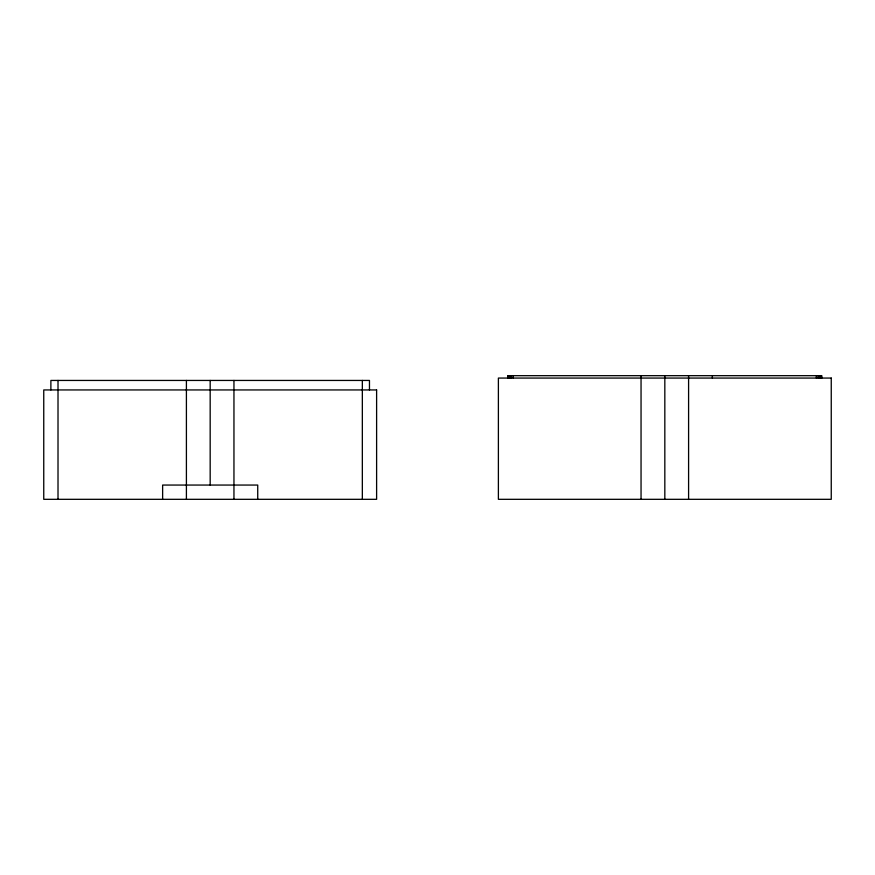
<?xml version="1.0" encoding="UTF-8"?>
<svg xmlns="http://www.w3.org/2000/svg" width="875" height="875" viewBox="0 0 875 875"><rect width="100%" height="100%" fill="white"/><g stroke="black" fill="none" stroke-linecap="round" stroke-linejoin="round"><path stroke-width="1.31" d="M821.734 378.066L821.734 375.681L507.905 375.681L507.905 378.066M821.494 375.681L821.494 378.066M821.034 375.681L821.034 378.066M820.291 375.681L820.291 378.066M819.317 375.681L819.317 378.066M818.191 375.681L818.191 378.066M816.364 375.681L816.364 378.066M712.37 375.681L712.37 378.066M688.592 375.681L688.592 499.319M664.825 375.681L664.825 499.319M641.047 375.681L641.047 499.319M513.286 375.681L513.286 378.066M511.448 375.681L511.448 378.066M510.322 375.681L510.322 378.066M509.359 375.681L509.359 378.066M508.616 375.681L508.616 378.066M508.145 375.681L508.145 378.066M369.469 389.944L369.469 380.439L50.881 380.439L50.881 389.944M362.337 380.439L362.337 499.319M257.731 499.319L257.731 485.056L162.63 485.056L162.63 499.319M233.953 380.439L233.953 499.319M210.175 380.439L210.175 485.056M186.408 380.439L186.408 499.319M58.012 380.439L58.012 499.319M831.25 378.066L498.389 378.066L498.389 499.319L831.25 499.319L831.25 378.066M376.611 389.944L43.75 389.944L43.75 499.319L376.611 499.319L376.611 389.944"/></g></svg>
